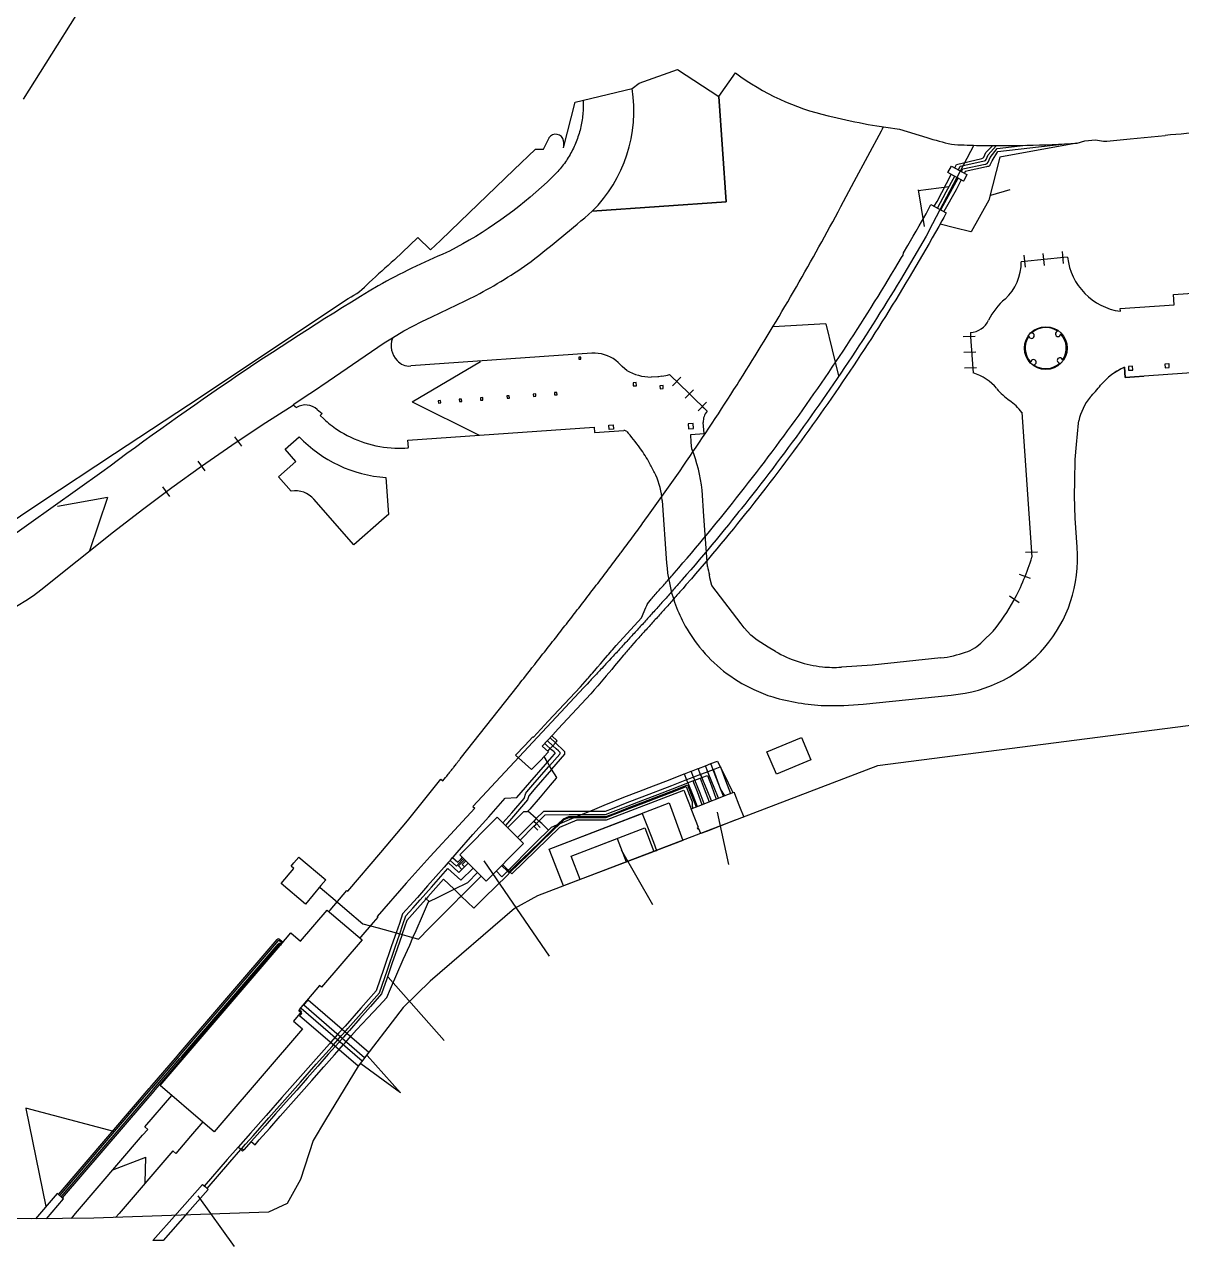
# Model space of a CAD drawing. Extents: x 833948 to 835387, y 817738 to 818666.
# Drawn here: x 834230.5 to 834667, y 817738.2 to 818199.2 of the extents above; entities that cross this region are included whole.
import ezdxf

# ---------------------------------------------------------------- set-up
doc = ezdxf.new("R2010")
doc.units = 0
doc.layers.add('KL6646D_Sht2_dgn', color=7, linetype='Continuous')

msp = doc.modelspace()

# ---------------------------------------------------------------- linework, layer by layer
at = {"layer": 'KL6646D_Sht2_dgn'}
for p, q in [((834252.66, 818207.07), (834242.75, 818191.42)), ((834242.75, 818191.42), (834230.03, 818171.08)), ((834492.44, 818172.01), (834498.76, 818180.93)), ((834438.28, 818169.87), (834459.68, 818175.04)), ((834459.68, 818175.04), (834462.42, 818177.03)), ((834495.22, 818132.31), (834492.44, 818172.01)), ((834433.77, 818152.67), (834438.28, 818169.87)), ((834426.22, 818152.18), (834428.35, 818156.45)), ((834560.52, 818159.72), (834570.88, 818156.56)), ((834647.57, 818156.04), (834660.85, 818157.37)), ((834415.09, 818144.45), (834423.25, 818152.19)), ((834423.25, 818152.19), (834426.22, 818152.18)), ((834627.61, 818154.46), (834630.54, 818155.39)), ((834630.54, 818155.39), (834634.55, 818155.67)), ((834634.55, 818155.67), (834637.58, 818155.15)), ((834394.78, 818124.93), (834415.09, 818144.45)), ((834594.73, 818146.11), (834594.71, 818146.09)), ((834567.6, 818136.64), (834579.31, 818138.06)), ((834567.6, 818136.88), (834569.83, 818123.05)), ((834602.23, 818136.82), (834594.89, 818134.67)), ((834444.63, 818128.77), (834495.22, 818132.31)), ((834387.46, 818117.77), (834394.78, 818124.93)), ((834370.06, 818110.42), (834378.81, 818118.82)), ((834378.81, 818118.82), (834383.63, 818114.16)), ((834383.63, 818114.16), (834387.46, 818117.77)), ((834608.08, 818107.73), (834607.63, 818112.2)), ((834615.27, 818108.35), (834614.82, 818112.82)), ((834622.46, 818109.06), (834622.01, 818113.53)), ((834310.42, 818067.87), (834352.56, 818095.84)), ((834532.79, 818086.3), (834512.9, 818085.17)), ((834532.79, 818086.3), (834537.54, 818066.73)), ((834589.14, 818081.5), (834584.64, 818081.34)), ((834589.35, 818075.62), (834584.85, 818075.46)), ((834376.75, 818056.84), (834402.46, 818072.08)), ((834589.56, 818069.74), (834585.06, 818069.58)), ((834647.02, 818068.77), (834647.07, 818068.77)), ((834647.07, 818068.77), (834648.56, 818068.87)), ((834662.21, 818071.23), (834660.71, 818071.13)), ((834660.76, 818069.73), (834660.81, 818069.73)), ((834660.81, 818069.73), (834662.31, 818069.83)), ((834297.08, 818058.95), (834310.42, 818067.87)), ((834474.95, 818062.95), (834478.1, 818066.16)), ((834479.77, 818058.23), (834482.92, 818061.44)), ((834264.38, 818037.35), (834297.08, 818058.95)), ((834376.75, 818056.84), (834402.01, 818044.29)), ((834484.59, 818053.51), (834487.74, 818056.72)), ((834312.46, 818040.11), (834309.78, 818043.73)), ((834236.6, 818018.98), (834264.38, 818037.35)), ((834298.68, 818030.82), (834296.01, 818034.44)), ((834285.29, 818021.18), (834282.62, 818024.8)), ((834221.18, 818008.74), (834236.6, 818018.98)), ((834261.79, 818020.81), (834242.94, 818017.43)), ((834261.78, 818020.77), (834255.04, 818000.64)), ((834612.64, 818000.18), (834608.14, 818000.1)), ((834610.03, 817990.2), (834605.8, 817991.75)), ((835046.28, 817983.19), (834552.24, 817919.53)), ((834605.73, 817981.07), (834602.01, 817983.61)), ((834427.85, 817925.09), (834428.85, 817926.16)), ((834430.77, 817928.21), (834428.74, 817930.16)), ((834428.85, 817926.16), (834429.76, 817927.14)), ((834429.76, 817927.14), (834430.77, 817928.21)), ((834427.79, 817920.89), (834430.45, 817923.95)), ((834428.57, 817919.6), (834432.38, 817923.98)), ((834434.21, 817923.92), (834429.34, 817918.32)), ((834552.24, 817919.53), (834424, 817870.53)), ((834429.34, 817918.32), (834428.57, 817919.6)), ((834479.31, 817916.48), (834480.25, 817914.24)), ((834482.92, 817915.27), (834481.99, 817917.52)), ((834485.56, 817916.29), (834484.63, 817918.53)), ((834487.38, 817919.59), (834489.43, 817920.38)), ((834488.25, 817917.32), (834487.38, 817919.59)), ((834490.3, 817918.11), (834488.25, 817917.32)), ((834490.3, 817918.11), (834489.43, 817920.38)), ((834490.37, 817918.14), (834490.3, 817918.11)), ((834490.37, 817918.14), (834492.97, 817919.14)), ((834493.1, 817910.87), (834490.37, 817918.14)), ((834492.97, 817919.14), (834493.16, 817918.77)), ((834482.65, 817913.87), (834483.38, 817914.16)), ((834485.56, 817916.29), (834482.92, 817915.27)), ((834483.38, 817914.16), (834485.32, 817914.91)), ((834485.32, 817914.91), (834486.02, 817915.18)), ((834484.6, 817904.38), (834496.11, 817908.82)), ((834484.6, 817904.38), (834496.11, 817908.82)), ((834494.16, 817908.07), (834493.1, 817910.87)), ((834494.74, 817908.29), (834493.1, 817910.87)), ((834500.24, 817904.25), (834501.81, 817900.2)), ((834500.24, 817904.25), (834501.81, 817900.2)), ((834416.46, 817892.5), (834422.63, 817898.7)), ((834423.56, 817899.63), (834420.42, 817902.4)), ((834423.56, 817899.63), (834422.63, 817898.7)), ((834422.63, 817898.7), (834423.59, 817897.75)), ((834424.57, 817898.74), (834423.56, 817899.63)), ((834423.59, 817897.75), (834424.57, 817898.74)), ((834432.6, 817897.86), (834437.9, 817900.05)), ((834437.9, 817900.05), (834438.87, 817900.45)), ((834438.87, 817900.45), (834440.58, 817901.16)), ((834440.58, 817901.16), (834443.5, 817902.36)), ((834496.17, 817882.28), (834491.96, 817902.06)), ((834417.42, 817891.55), (834422.64, 817896.8)), ((834424.12, 817895.32), (834422.64, 817896.8)), ((834423.59, 817897.75), (834425.07, 817896.27)), ((834431.61, 817897.45), (834432.6, 817897.86)), ((834478.85, 817891.42), (834433.85, 817874.27)), ((834467.57, 817867.18), (834455.71, 817887.79)), ((834390.33, 817883.08), (834391.05, 817883.89)), ((834395.49, 817880.47), (834396.49, 817881.47)), ((834396.49, 817881.47), (834397.84, 817882.82)), ((834428.54, 817847.71), (834403.93, 817883.77)), ((834410.46, 817881.97), (834412.64, 817879.8)), ((834410.81, 817882.32), (834412.99, 817880.15)), ((834412.64, 817879.8), (834412.99, 817880.15)), ((834412.99, 817880.15), (834413.48, 817879.67)), ((834413.48, 817879.67), (834413.76, 817879.39)), ((834395.23, 817870.45), (834402.71, 817877.97)), ((834395.23, 817870.45), (834392.53, 817873)), ((834424, 817870.53), (834415.27, 817865.7)), ((834381.97, 817869.35), (834381.62, 817869.66)), ((834383.12, 817868.34), (834381.97, 817869.35)), ((834415.27, 817865.7), (834383.47, 817838.34)), ((834334.56, 817853.43), (834344.63, 817865.17)), ((834344.63, 817865.17), (834357.82, 817853.86)), ((834326.95, 817851.81), (834330.98, 817856.5)), ((834330.98, 817856.5), (834334.56, 817853.43)), ((834370.68, 817856.54), (834372.03, 817856.17)), ((834281.66, 817798.97), (834326.95, 817851.81)), ((834357.82, 817853.86), (834342.54, 817836.05)), ((834372.03, 817856.17), (834372.9, 817855.93)), ((834388.86, 817815.89), (834367.68, 817839.89)), ((834383.47, 817838.34), (834373.34, 817828.35)), ((834341.83, 817836.66), (834334.07, 817827.61)), ((834342.54, 817836.05), (834341.83, 817836.66)), ((834334.98, 817826.83), (834331.92, 817823.25)), ((834334.07, 817827.61), (834334.98, 817826.83)), ((834373.34, 817828.35), (834356.31, 817806.2)), ((834335.3, 817820.35), (834304.88, 817784.88)), ((834331.92, 817823.25), (834335.3, 817820.35)), ((834356.31, 817806.2), (834344, 817785.99)), ((834372.38, 817796.25), (834357.32, 817807.15)), ((834372.38, 817796.25), (834359.79, 817810.28)), ((834298.7, 817784.35), (834281.66, 817798.97)), ((834286.01, 817795.24), (834282.8, 817791.5)), ((834230.89, 817790.58), (834264.07, 817781.76)), ((834231, 817790.35), (834238.57, 817753.33)), ((834302, 817781.52), (834298.7, 817784.35)), ((834304.88, 817784.88), (834302, 817781.52)), ((834344, 817785.99), (834339.43, 817778.23)), ((834339.43, 817778.23), (834334.62, 817763.54)), ((834312.1, 817774.79), (834311.05, 817775.72)), ((834312.1, 817774.79), (834312.5, 817775.24)), ((834312.5, 817775.24), (834313.17, 817774.64)), ((834316.01, 817777.86), (834313.17, 817774.64)), ((834276.07, 817771.77), (834263.72, 817766.98)), ((834276.07, 817771.88), (834275.84, 817762.29)), ((834334.62, 817763.54), (834329.52, 817754.39)), ((834243.29, 817757.83), (834244.73, 817756.6)), ((834309.76, 817738.21), (834295.99, 817757.33)), ((834322.54, 817751.13), (834256.69, 817748.88)), ((834329.52, 817754.39), (834322.54, 817751.13)), ((834232.99, 817748.66), (834202.74, 817748.84)), ((834256.69, 817748.88), (834232.99, 817748.66))]:
    msp.add_line(p, q, dxfattribs=at)
for points in [[(834462.42, 818177.03), (834476.86, 818182.29), (834492.44, 818172.01)], [(834441.26, 818170.59), (834441.28, 818169.93), (834441.29, 818169.26), (834441.29, 818168.6), (834441.28, 818167.93), (834441.25, 818167.27), (834441.21, 818166.61), (834441.16, 818165.94), (834441.1, 818165.28), (834441.03, 818164.62), (834440.95, 818163.96), (834440.85, 818163.3), (834440.75, 818162.64), (834440.63, 818161.99), (834440.5, 818161.34), (834440.36, 818160.69), (834440.21, 818160.04), (834440.05, 818159.39), (834439.87, 818158.75), (834439.69, 818158.11), (834439.49, 818157.48), (834439.28, 818156.85), (834439.07, 818156.22), (834438.84, 818155.59), (834438.6, 818154.97), (834438.34, 818154.36), (834438.08, 818153.75), (834437.81, 818153.14), (834437.53, 818152.54), (834437.23, 818151.94), (834436.93, 818151.35), (834436.62, 818150.76), (834436.29, 818150.18), (834435.96, 818149.61), (834435.61, 818149.04), (834435.26, 818148.47), (834434.89, 818147.92), (834434.52, 818147.37), (834434.14, 818146.82), (834433.74, 818146.29), (834433.34, 818145.76), (834432.93, 818145.23), (834432.51, 818144.72), (834432.08, 818144.21), (834431.64, 818143.71), (834431.64, 818143.71), (834429.64, 818141.72), (834427.6, 818139.77), (834425.53, 818137.85), (834423.42, 818135.97), (834421.29, 818134.13), (834419.12, 818132.32), (834416.91, 818130.55), (834414.68, 818128.82), (834412.42, 818127.13), (834410.13, 818125.48), (834407.81, 818123.87), (834405.46, 818122.3), (834403.09, 818120.77), (834400.69, 818119.28), (834398.26, 818117.84), (834395.81, 818116.44), (834393.34, 818115.08), (834390.84, 818113.76), (834389.73, 818113.2)], [(834492.44, 818172.01), (834495.22, 818132.31), (834444.63, 818128.77)], [(834345.31, 817864.58), (834345.75, 817865.1), (834352.1, 817872.5), (834352.41, 817872.24), (834364.92, 817886.84), (834374.96, 817898.85), (834387.58, 817914.54), (834388.34, 817913.88), (834389.32, 817915.12), (834389.47, 817915.31), (834389.62, 817915.5), (834389.77, 817915.69), (834390.37, 817916.45), (834390.52, 817916.64), (834390.67, 817916.83), (834390.97, 817917.21), (834391.12, 817917.4), (834391.42, 817917.78), (834391.57, 817917.97), (834391.86, 817918.35), (834392.01, 817918.54), (834392.16, 817918.73), (834392.31, 817918.92), (834392.46, 817919.11), (834392.91, 817919.68), (834393.06, 817919.87), (834393.36, 817920.24), (834393.51, 817920.44), (834393.81, 817920.81), (834393.96, 817921.01), (834394.11, 817921.2), (834394.26, 817921.39), (834394.41, 817921.58), (834394.56, 817921.77), (834394.71, 817921.96), (834394.86, 817922.15), (834416.84, 817950.05), (834417.24, 817950.54), (834417.76, 817951.2), (834418.28, 817951.86), (834418.8, 817952.52), (834419.84, 817953.85), (834420.36, 817954.51), (834420.88, 817955.17), (834421.4, 817955.83), (834421.92, 817956.49), (834422.96, 817957.82), (834423.48, 817958.48), (834424, 817959.14), (834424.52, 817959.8), (834425.05, 817960.46), (834425.56, 817961.12), (834426.08, 817961.79), (834426.6, 817962.45), (834427.12, 817963.11), (834427.64, 817963.77), (834428.16, 817964.43), (834428.68, 817965.1), (834429.2, 817965.76), (834429.72, 817966.42), (834430.24, 817967.08), (834430.76, 817967.75), (834431.28, 817968.41), (834431.79, 817969.07), (834432.31, 817969.73), (834432.83, 817970.4), (834433.35, 817971.06), (834433.86, 817971.72), (834434.38, 817972.39), (834434.9, 817973.05), (834435.41, 817973.71), (834435.93, 817974.38), (834436.45, 817975.04), (834436.96, 817975.7), (834437.48, 817976.37), (834437.99, 817977.03), (834438.51, 817977.7), (834439.02, 817978.36), (834439.54, 817979.03), (834440.05, 817979.69), (834440.57, 817980.36), (834441.08, 817981.02), (834441.6, 817981.69), (834442.11, 817982.35), (834442.62, 817983.02), (834443.13, 817983.69), (834443.65, 817984.35), (834444.16, 817985.02), (834444.67, 817985.69), (834445.18, 817986.35), (834445.69, 817987.02), (834446.2, 817987.69), (834446.71, 817988.35), (834447.22, 817989.02), (834447.73, 817989.69), (834448.24, 817990.36), (834448.75, 817991.03), (834449.26, 817991.7), (834449.77, 817992.37), (834450.27, 817993.03), (834450.78, 817993.7), (834451.29, 817994.37), (834451.79, 817995.04), (834452.3, 817995.72), (834452.81, 817996.39), (834453.31, 817997.06), (834453.81, 817997.73), (834454.32, 817998.4), (834454.82, 817999.07), (834455.33, 817999.74), (834455.52, 818000), (834455.83, 818000.42), (834456.33, 818001.09), (834456.83, 818001.76), (834457.33, 818002.44), (834457.83, 818003.11), (834458.34, 818003.78), (834458.84, 818004.46), (834459.33, 818005.13), (834459.83, 818005.81), (834460.33, 818006.48), (834460.83, 818007.16), (834461.33, 818007.84), (834461.82, 818008.51), (834462.32, 818009.19), (834462.81, 818009.87), (834463.31, 818010.55), (834463.8, 818011.22), (834464.3, 818011.9), (834464.79, 818012.58), (834465.29, 818013.26), (834466.55, 818015.01), (834467.81, 818016.77), (834469.07, 818018.52), (834470.33, 818020.28), (834471.58, 818022.04), (834472.83, 818023.81), (834474.07, 818025.58), (834475.31, 818027.35), (834476.54, 818029.12), (834477.78, 818030.89), (834479, 818032.67), (834480.23, 818034.45), (834481.45, 818036.24), (834482.66, 818038.02), (834483.88, 818039.81), (834485.09, 818041.6), (834486.29, 818043.4), (834487.49, 818045.19), (834488.69, 818046.99), (834489.88, 818048.79), (834491.07, 818050.6), (834492.26, 818052.41), (834493.44, 818054.22), (834494.61, 818056.03), (834495.79, 818057.84), (834496.96, 818059.66), (834498.12, 818061.48), (834499.29, 818063.3), (834500, 818064.43), (834500.44, 818065.13), (834501.6, 818066.95), (834502.75, 818068.78), (834503.89, 818070.61), (834505.03, 818072.45), (834506.17, 818074.29), (834507.31, 818076.13), (834508.44, 818077.97), (834509.56, 818079.81), (834510.68, 818081.66), (834511.8, 818083.51), (834512.91, 818085.36), (834514.02, 818087.22), (834515.13, 818089.07), (834516.23, 818090.93), (834517.33, 818092.79), (834518.42, 818094.66), (834519.51, 818096.52), (834520.6, 818098.39), (834521.68, 818100.26), (834522.76, 818102.13), (834523.83, 818104.01), (834524.9, 818105.89), (834525.97, 818107.77), (834527.03, 818109.65), (834528.08, 818111.54), (834529.14, 818113.42), (834530.19, 818115.31), (834531.23, 818117.2), (834532.27, 818119.1), (834533.31, 818120.99), (834534.34, 818122.89), (834535.37, 818124.79), (834536.39, 818126.7), (834537.41, 818128.6), (834538.43, 818130.51), (834539.44, 818132.42), (834540.45, 818134.33), (834543.47, 818140.05), (834553.73, 818159.09), (834554.13, 818159.83), (834554.43, 818160.47), (834554.48, 818160.59), (834554.5, 818160.62)], [(834588.56, 818153.65), (834571.78, 818121.58), (834571.74, 818121.51), (834570.65, 818119.41), (834564.7, 818109.3), (834563.45, 818107.18), (834562.2, 818105.07), (834560.93, 818102.96), (834559.66, 818100.86), (834558.38, 818098.76), (834557.1, 818096.66), (834555.81, 818094.57), (834554.52, 818092.48), (834553.21, 818090.4), (834551.9, 818088.32), (834550.59, 818086.24), (834549.27, 818084.17), (834547.94, 818082.11), (834546.61, 818080.04), (834545.27, 818077.98), (834543.92, 818075.93), (834542.57, 818073.88), (834541.21, 818071.83), (834539.84, 818069.78), (834538.47, 818067.75), (834537.09, 818065.71), (834535.71, 818063.68), (834534.32, 818061.65), (834532.92, 818059.63), (834531.52, 818057.61), (834530.11, 818055.6), (834528.69, 818053.59), (834527.27, 818051.59), (834525.85, 818049.59), (834524.41, 818047.59), (834522.97, 818045.6), (834521.53, 818043.61), (834520.07, 818041.63), (834518.62, 818039.65), (834517.15, 818037.68), (834515.68, 818035.71), (834514.21, 818033.74), (834512.73, 818031.78), (834511.24, 818029.83), (834509.74, 818027.88), (834508.24, 818025.93), (834506.74, 818023.99), (834505.23, 818022.05), (834503.71, 818020.12), (834502.19, 818018.19), (834500.88, 818016.55), (834500.66, 818016.27), (834500, 818015.45), (834499.12, 818014.35), (834497.58, 818012.43), (834496.03, 818010.52), (834494.48, 818008.62), (834492.92, 818006.72), (834491.36, 818004.82), (834489.79, 818002.93), (834488.21, 818001.05), (834487.33, 818000), (834486.63, 817999.17), (834485.04, 817997.29), (834483.45, 817995.42), (834481.85, 817993.56), (834480.24, 817991.69), (834478.63, 817989.84), (834478.25, 817989.4), (834477.87, 817988.96), (834477.49, 817988.52), (834477.11, 817988.09), (834476.72, 817987.65), (834476.34, 817987.21), (834475.96, 817986.78), (834475.57, 817986.34), (834475.19, 817985.9), (834474.8, 817985.47), (834474.42, 817985.03), (834474.03, 817984.6), (834473.65, 817984.16), (834473.26, 817983.73), (834472.88, 817983.29), (834472.49, 817982.86), (834472.11, 817982.42), (834471.72, 817981.99), (834471.33, 817981.56), (834470.95, 817981.12), (834470.56, 817980.69), (834470.17, 817980.26), (834469.78, 817979.82), (834469.4, 817979.39), (834469.01, 817978.96), (834468.62, 817978.53), (834468.23, 817978.1), (834467.84, 817977.66), (834467.45, 817977.23), (834467.07, 817976.8), (834466.68, 817976.37), (834466.29, 817975.94), (834465.9, 817975.51), (834465.51, 817975.08), (834465.12, 817974.65), (834464.73, 817974.22), (834464.34, 817973.79), (834463.95, 817973.36), (834463.56, 817972.93), (834463.17, 817972.5), (834462.77, 817972.07), (834462.38, 817971.64), (834461.99, 817971.22), (834461.6, 817970.79), (834461.21, 817970.36), (834460.82, 817969.93), (834460.43, 817969.5), (834460.03, 817969.08), (834459.64, 817968.65), (834459.25, 817968.22), (834458.86, 817967.79), (834458.46, 817967.37), (834458.07, 817966.94), (834457.68, 817966.51), (834457.29, 817966.09), (834456.89, 817965.66), (834456.5, 817965.23), (834456.11, 817964.81), (834455.71, 817964.38), (834455.32, 817963.96), (834454.93, 817963.53), (834454.53, 817963.1), (834454.14, 817962.68), (834453.75, 817962.25), (834453.35, 817961.83), (834452.96, 817961.4), (834452.56, 817960.98), (834452.17, 817960.55), (834451.77, 817960.13), (834450.99, 817959.28), (834450.59, 817958.85), (834450.2, 817958.43), (834449.8, 817958), (834449.41, 817957.58), (834449.01, 817957.15), (834448.23, 817956.31), (834447.83, 817955.88), (834447.44, 817955.46), (834446.65, 817954.61), (834446.25, 817954.19), (834445.86, 817953.76), (834445.46, 817953.34), (834444.67, 817952.49), (834444.28, 817952.07), (834443.88, 817951.64), (834443.49, 817951.22), (834442.7, 817950.37), (834441.91, 817949.53), (834441.51, 817949.1)], [(834627.38, 818154.45), (834626.77, 818154.37), (834598.38, 818149.2), (834594.31, 818132.97), (834587.56, 818121.04), (834587.56, 818121.04), (834587.52, 818121.05), (834581.36, 818122.49), (834575.88, 818123.94)], [(834583.98, 818143.77), (834584.52, 818144.74), (834592.86, 818146.52), (834593.18, 818146.59), (834593.4, 818146.64), (834593.66, 818146.77), (834593.97, 818147.26), (834594.79, 818149.01), (834597.36, 818152.39), (834608.23, 818153.68)], [(834592.39, 818149.2), (834593.19, 818150.93), (834595.72, 818153.57)], [(834593.25, 818148.31), (834594.08, 818150.05), (834596.99, 818153.42), (834598.22, 818153.57)], [(834594.71, 818146.09), (834595.53, 818147.78), (834597.7, 818151.3), (834621.76, 818154.14)], [(834581.39, 818145.17), (834582.04, 818146.41), (834591.59, 818148.72), (834591.87, 818148.83), (834592.18, 818148.98), (834592.38, 818149.2)], [(834582.77, 818144.43), (834583.42, 818145.76), (834591.96, 818147.65), (834592.66, 818147.81), (834593, 818147.97), (834593.25, 818148.31)], [(834573.63, 818130.68), (834574.74, 818132.51), (834580.09, 818142.69)], [(834594.71, 818146.09), (834594.56, 818145.91), (834594.41, 818145.8), (834594.12, 818145.67), (834593.82, 818145.6), (834593.43, 818145.51), (834585.39, 818143.72), (834585.11, 818143.16)], [(834574.95, 818129.96), (834578.12, 818136.05), (834581.42, 818141.97)], [(834576.09, 818129.33), (834576.23, 818129.57), (834582.64, 818141.31)], [(834583.83, 818140.67), (834581.89, 818136.88), (834577.28, 818128.67)], [(834624.01, 818111.43), (834622.51, 818111.32), (834622.51, 818111.32), (834607.7, 818109.81), (834606.52, 818109.73)], [(834643.93, 818091.03), (834643.86, 818092.05), (834664.19, 818093.47), (834663.92, 818097.31), (834848.95, 818110.25)], [(834369.26, 818080.97), (834373.53, 818083.69), (834380.36, 818087.15), (834384.12, 818088.99)], [(834587.31, 818082.99), (834587.41, 818081.46), (834588.29, 818069.42), (834588.4, 818067.82)], [(834902.33, 818084.21), (834862.83, 818081.45), (834862.96, 818079.58), (834858.8, 818079.29), (834858.82, 818079.09), (834842.25, 818077.94), (834842.24, 818078.13), (834837.63, 818077.81), (834837.51, 818079.48), (834722.54, 818071.44), (834722.65, 818069.92), (834697.75, 818068.18), (834697.64, 818069.7), (834645.68, 818066.07), (834645.41, 818069.94)], [(834369.28, 818080.9), (834366.2, 818079), (834361.37, 818075.7), (834345.05, 818064.6), (834339.07, 818060.51), (834338.17, 818059.9), (834331.84, 818055.69), (834333.13, 818054.74)], [(834444.49, 818075.18), (834376.24, 818070.41)], [(834454.46, 818071.75), (834453.55, 818072.5)], [(834457.67, 818068.7), (834456.9, 818069.28), (834455.97, 818070.23)], [(834645.41, 818069.94), (834645.68, 818066.07), (834652.73, 818066.56)], [(834648.56, 818068.87), (834648.61, 818068.88), (834648.52, 818070.27), (834646.92, 818070.16), (834647.02, 818068.77)], [(834660.71, 818071.13), (834660.66, 818071.12), (834660.76, 818069.73)], [(834662.31, 818069.83), (834662.36, 818069.84), (834662.26, 818071.23), (834662.21, 818071.23)], [(834470.91, 818066.5), (834469.75, 818066.34), (834469.45, 818066.3), (834466.85, 818066.21)], [(834487.97, 818053.34), (834487.59, 818053.71), (834486.15, 818055.12), (834487.59, 818053.71), (834476.53, 818064.56), (834475.1, 818065.96), (834473.82, 818067.22)], [(834236.67, 817985.99), (834264.03, 818007.84), (834274.98, 818016.3), (834286.06, 818024.57), (834297.29, 818032.64), (834308.66, 818040.52), (834320.17, 818048.2), (834331.8, 818055.67), (834331.81, 818055.68)], [(834340.93, 818053.98), (834342.76, 818052.43), (834341.97, 818051.72), (834342.77, 818052.42), (834341.97, 818051.72), (834343.42, 818050.46)], [(834606.7, 818052.92), (834606.83, 818051.09), (834610.37, 818000.16), (834610.55, 817998.31)], [(834375.18, 818039.53), (834375.19, 818039.69), (834375.31, 818039.7), (834375.12, 818042.47), (834375.12, 818042.47), (834445.37, 818047.38), (834445.51, 818045.27), (834456.63, 818046.03)], [(834457.69, 818045.64), (834458.26, 818045.01)], [(834482.21, 818039.18), (834482.04, 818041.59), (834481.83, 818044.59), (834486.84, 818044.94), (834486.54, 818049.09)], [(834627.6, 818002), (834626.83, 818013.04), (834626.59, 818021.42), (834626.66, 818027.13), (834626.82, 818035.15), (834627.32, 818040.83), (834628.04, 818048.81), (834628.18, 818049.74)], [(834331.11, 818023.17), (834326.33, 818028.61), (834332.9, 818034.4), (834328.81, 818039.05), (834334.12, 818043.73)], [(834259.67, 818030.29), (834223, 818004.15)], [(834366.83, 818028.38), (834367.8, 818014.43), (834366.16, 818012.98), (834354.77, 818002.96), (834339.68, 818020.1)], [(834488.16, 817994.76), (834486.81, 818013.76), (834486.09, 818023.55)], [(834471.06, 818019.7), (834472.71, 817995.99)], [(834513.76, 817962.71), (834511.07, 817964.33), (834506.92, 817966.96), (834504.52, 817968.83), (834501.97, 817971.61), (834500.79, 817973.17), (834489.81, 817987.63), (834488.96, 817990.54), (834488.84, 817991.57)], [(834595.93, 817970.42), (834591.91, 817966.46)], [(834576.21, 817960.28), (834550.31, 817957.58), (834538.63, 817956.76)], [(834441.51, 817949.1), (834399.64, 817904.2), (834400.4, 817903.55), (834394.18, 817896.88), (834383.53, 817885.36), (834374.46, 817875.29), (834363.51, 817862.72), (834363.82, 817862.46), (834362.05, 817860.4), (834357.42, 817855.01), (834357.02, 817854.54)], [(834546.82, 817942.88), (834580.1, 817946.27)], [(834430.77, 817928.21), (834431.44, 817928.93), (834429.36, 817930.84)], [(834426.76, 817927.99), (834427.7, 817927.14), (834428.85, 817926.16)], [(834429.76, 817927.14), (834427.8, 817928.96), (834427.72, 817929.05)], [(834428.85, 817926.16), (834429.47, 817925.62), (834429.99, 817925.19), (834430.34, 817924.7), (834430.5, 817924.38), (834430.53, 817924.12), (834430.45, 817923.94)], [(834432.38, 817923.99), (834432.51, 817924.26), (834432.53, 817924.53), (834432.37, 817924.81), (834431.98, 817925.22), (834431.04, 817925.94), (834429.76, 817927.14)], [(834434.21, 817923.92), (834434.28, 817924.06), (834434.33, 817924.44), (834434.27, 817924.78), (834433.07, 817926.16), (834431.65, 817927.37), (834430.77, 817928.21)], [(834427.79, 817920.89), (834426.49, 817923.03), (834426.46, 817923.06)], [(834489.43, 817920.38), (834491.88, 817921.33), (834492.97, 817919.14)], [(834391.98, 817884.94), (834392.14, 817885.12), (834393.69, 817886.87), (834399.66, 817893.61), (834405.62, 817900.35), (834411.84, 817907.37), (834416.23, 817907.67), (834421.14, 817913.27), (834427.06, 817920.05), (834427.79, 817920.89)], [(834410.9, 817898.04), (834414.33, 817901.87), (834418.93, 817907.28), (834419.55, 817909.19), (834420.03, 817909.76), (834422.26, 817912.33), (834428.15, 817919.13), (834428.57, 817919.6)], [(834429.34, 817918.32), (834429.25, 817918.22), (834423.38, 817911.4), (834420.68, 817908.26), (834420.18, 817906.71), (834411.94, 817897)], [(834428.57, 817919.6), (834428.56, 817919.61), (834427.79, 817920.89)], [(834431.25, 817915.16), (834431.25, 817915.16), (834429.34, 817918.32)], [(834443.5, 817902.36), (834445.64, 817903.25), (834449.14, 817904.69), (834456.61, 817907.72), (834462.21, 817909.88), (834467.81, 817912.04), (834473.41, 817914.2), (834479.31, 817916.48)], [(834479.31, 817916.48), (834479.46, 817916.53), (834481.99, 817917.52)], [(834481.99, 817917.52), (834482.12, 817917.57), (834484.63, 817918.53)], [(834484.63, 817918.53), (834484.79, 817918.6), (834487.38, 817919.59)], [(834488.25, 817917.32), (834487.2, 817916.92), (834485.56, 817916.29)], [(834492.27, 817907.34), (834490.69, 817911.41), (834488.39, 817916.96), (834488.25, 817917.32)], [(834493.1, 817910.87), (834493.08, 817910.91), (834490.45, 817917.73), (834490.3, 817918.11)], [(834492.97, 817919.14), (834493.01, 817919.16), (834493.16, 817918.77)], [(834493.16, 817918.77), (834494.99, 817914.02), (834496.84, 817909.1), (834496.86, 817909.06)], [(834493.16, 817918.77), (834494.52, 817916.04), (834497.38, 817910.31), (834497.72, 817909.44)], [(834431.25, 817915.16), (834431.08, 817914.94), (834428.84, 817912.31), (834424.96, 817907.74), (834421.07, 817903.16), (834420.42, 817902.4)], [(834438.87, 817900.45), (834441.14, 817900.46), (834447.14, 817900.47), (834449.85, 817900.48), (834452.87, 817901.64), (834458.47, 817903.8), (834464.07, 817905.96), (834469.67, 817908.12), (834475.27, 817910.28), (834480.6, 817912.34), (834481.97, 817908.79), (834483.82, 817904.07)], [(834440.58, 817901.16), (834441.09, 817901.16), (834447.09, 817901.17), (834449.72, 817901.18), (834452.58, 817902.28), (834458.17, 817904.44), (834463.77, 817906.6), (834469.37, 817908.75), (834474.97, 817910.91), (834480.72, 817913.13)], [(834480.25, 817914.24), (834474.54, 817912.03), (834463.34, 817907.72), (834457.74, 817905.56), (834452.14, 817903.4), (834449.5, 817902.38), (834447.09, 817902.37), (834443.5, 817902.36)], [(834482.92, 817915.27), (834481.6, 817914.76), (834480.25, 817914.24)], [(834480.25, 817914.24), (834480.38, 817913.94), (834480.72, 817913.13)], [(834480.72, 817913.13), (834481.25, 817913.34), (834482.65, 817913.87)], [(834480.72, 817913.13), (834482.67, 817908.44), (834484.27, 817904.25)], [(834482.65, 817913.87), (834484.2, 817909.86), (834486.06, 817904.94)], [(834483.38, 817914.16), (834483.04, 817914.98), (834482.92, 817915.27)], [(834486.94, 817905.28), (834485.41, 817909.29), (834483.38, 817914.16)], [(834485.32, 817914.91), (834486.87, 817910.89), (834488.79, 817905.99)], [(834486.02, 817915.18), (834485.7, 817915.97), (834485.56, 817916.29)], [(834486.02, 817915.18), (834488.08, 817915.97), (834489.62, 817911.96), (834491.47, 817907.03)], [(834489.6, 817906.31), (834488, 817910.42), (834486.02, 817915.18)], [(834413.76, 817879.39), (834414.38, 817878.77), (834432.41, 817896.44), (834438.94, 817899.17), (834450.09, 817899.19), (834479.21, 817910.42), (834481.94, 817903.32)], [(834437.9, 817900.05), (834441.15, 817900.06), (834447.15, 817900.07), (834449.93, 817900.08), (834453.02, 817901.27), (834458.62, 817903.43), (834464.22, 817905.59), (834469.81, 817907.75), (834475.41, 817909.9), (834480.15, 817911.73), (834481.38, 817908.55), (834482.36, 817906.04), (834482.34, 817904.37), (834482.63, 817903.62)], [(834496.11, 817908.82), (834498.16, 817909.61), (834498.38, 817909.06)], [(834496.11, 817908.82), (834498.16, 817909.61), (834498.38, 817909.06)], [(834498.38, 817909.06), (834500, 817904.88), (834500.24, 817904.25)], [(834498.38, 817909.06), (834500, 817904.88), (834500.24, 817904.25)], [(834433.85, 817874.27), (834428.44, 817888.11), (834473.72, 817905.54), (834478.85, 817891.42)], [(834485.59, 817894.03), (834484.9, 817895.81), (834484.55, 817895.67), (834484.35, 817896.21), (834484.69, 817896.34), (834482.21, 817902.72), (834481.96, 817903.36), (834484.6, 817904.38)], [(834485.59, 817894.03), (834484.9, 817895.81), (834484.55, 817895.67), (834484.35, 817896.21), (834484.69, 817896.34), (834482.21, 817902.72), (834481.96, 817903.36), (834484.6, 817904.38)], [(834420.42, 817902.4), (834420.27, 817902.22), (834418.69, 817902.22), (834412.72, 817896.22)], [(834443.5, 817902.36), (834441.09, 817902.36), (834434.81, 817902.34), (834426.24, 817902.32), (834423.56, 817899.63)], [(834424.57, 817898.74), (834426.95, 817901.12), (834435.99, 817901.14), (834440.58, 817901.16)], [(834428.11, 817895.34), (834425.62, 817897.81), (834424.57, 817898.74)], [(834433.92, 817874.3), (834433.85, 817874.27), (834433.84, 817874.3), (834433.1, 817876.19), (834428.44, 817888.11), (834463.51, 817901.61), (834465.51, 817896.49), (834467.76, 817890.74), (834468.95, 817887.68), (834468.97, 817887.66)], [(834431.61, 817897.45), (834433.82, 817899.62), (834435.86, 817900.44), (834438.87, 817900.45)], [(834432.6, 817897.86), (834434.05, 817899.28), (834435.94, 817900.04), (834437.9, 817900.05)], [(834501.81, 817900.2), (834501.39, 817900.04), (834500, 817899.52), (834499.71, 817899.41), (834498.63, 817899), (834487.73, 817894.84), (834485.59, 817894.03)], [(834412.99, 817880.15), (834413.82, 817880.98), (834415.42, 817882.58), (834419.65, 817886.84), (834423.88, 817891.09), (834428.11, 817895.34)], [(834413.48, 817879.67), (834416.65, 817882.78), (834420.93, 817886.98), (834425.22, 817891.18), (834429.5, 817895.38), (834431.61, 817897.45)], [(834413.76, 817879.39), (834416.87, 817882.44), (834421.15, 817886.64), (834425.44, 817890.84), (834429.72, 817895.04), (834432.6, 817897.86)], [(834422.64, 817896.8), (834423.33, 817897.49), (834423.59, 817897.75)], [(834428.11, 817895.34), (834429.24, 817896.47), (834431.61, 817897.45)], [(834440.08, 817876.67), (834436.7, 817885.43), (834464.45, 817896.15), (834467.88, 817887.28)], [(834440.08, 817876.67), (834436.7, 817885.43), (834454.05, 817892.13), (834457.46, 817883.3)], [(834391.05, 817883.89), (834391.17, 817884.02), (834391.98, 817884.94)], [(834391.05, 817883.89), (834393.45, 817881.74), (834395.61, 817884.09), (834396.08, 817884.57)], [(834391.98, 817884.94), (834393.91, 817883.23), (834395.16, 817884.5), (834395.65, 817884.99)], [(834395.49, 817880.47), (834394.16, 817881.79), (834396.01, 817883.65), (834396.51, 817884.15)], [(834390.33, 817883.08), (834388.83, 817881.38), (834382.52, 817874.27), (834378.69, 817869.95), (834375.89, 817866.79), (834373.14, 817863.69), (834371.91, 817860.13), (834370.68, 817856.54)], [(834372.03, 817856.17), (834373.24, 817859.67), (834374.37, 817862.97), (834376.93, 817865.86), (834379.74, 817869.02), (834383.99, 817873.82), (834387.49, 817877.76), (834390.22, 817880.85), (834395.08, 817876.37), (834399.68, 817880.99)], [(834390.33, 817883.08), (834394.29, 817879.26), (834395.49, 817880.47)], [(834396.49, 817881.47), (834395.58, 817882.37), (834396.46, 817883.25), (834396.93, 817883.72)], [(834408.41, 817879.91), (834410.6, 817877.74), (834412.64, 817879.8)], [(834412.64, 817879.8), (834413.12, 817879.32), (834413.48, 817879.67)], [(834392.53, 817873), (834388.54, 817876.77), (834386.68, 817874.66), (834382.7, 817870.17), (834381.97, 817869.35)], [(834392.53, 817873), (834397.76, 817875.59), (834401.41, 817879.26)], [(834413.76, 817879.39), (834412.59, 817878.24), (834408.3, 817874.04), (834404.02, 817869.84), (834400.03, 817865.92), (834395.23, 817870.45)], [(834342.04, 817873.69), (834347.62, 817868.93), (834352.19, 817865.04), (834358.1, 817860), (834363.93, 817858.4), (834370.68, 817856.54)], [(834377.04, 817854.8), (834379.09, 817854.23), (834383.12, 817858.28), (834387.35, 817862.53), (834392.96, 817868.17), (834394.64, 817869.85), (834395.23, 817870.45)], [(834383.12, 817868.34), (834386.48, 817870.01), (834391.86, 817872.67), (834392.53, 817873)], [(834381.97, 817869.35), (834378.71, 817865.68), (834374.7, 817861.15), (834373.01, 817856.24), (834372.9, 817855.93)], [(834377.04, 817854.8), (834378.19, 817857.44), (834380.59, 817862.94), (834382.9, 817868.23), (834383.12, 817868.34)], [(834370.68, 817856.54), (834368.99, 817851.62), (834366.06, 817843.11), (834363.16, 817834.67), (834357.4, 817828.15), (834351.44, 817821.41), (834350.82, 817820.71), (834349.11, 817818.78), (834347.68, 817817.15), (834346.02, 817815.28), (834345.48, 817814.67), (834339.52, 817807.92), (834333.56, 817801.18), (834327.6, 817794.44), (834321.64, 817787.69), (834315.68, 817780.95), (834311.05, 817775.72)], [(834243.29, 817757.83), (834271.66, 817790.92), (834277.54, 817797.78), (834277.94, 817798.25), (834288.16, 817810.16), (834288.55, 817810.62), (834325.75, 817854)], [(834326.13, 817853.68), (834288.93, 817810.29), (834288.54, 817809.84), (834278.38, 817797.99), (834277.98, 817797.53), (834272.51, 817791.14), (834243.67, 817757.51)], [(834244.35, 817756.92), (834274.24, 817791.78), (834278.78, 817797.08), (834279.18, 817797.54), (834289.13, 817809.14), (834289.7, 817809.81), (834326.16, 817852.33)], [(834327.22, 817852.41), (834327.37, 817852.29), (834327.04, 817851.91), (834326.89, 817852.03), (834326.81, 817852.08), (834326.71, 817852.09), (834326.62, 817852.07), (834326.54, 817852.01), (834290.13, 817809.54), (834289.46, 817808.76), (834279.62, 817797.29), (834279.23, 817796.83), (834275.37, 817792.34), (834244.73, 817756.6)], [(834312.5, 817775.24), (834313.9, 817776.83), (834316.72, 817780.02), (834322.68, 817786.76), (834328.65, 817793.51), (834334.61, 817800.25), (834340.57, 817806.99), (834346.53, 817813.74), (834347.08, 817814.36), (834348.73, 817816.23), (834350.13, 817817.81), (834351.84, 817819.75), (834352.49, 817820.48), (834358.45, 817827.23), (834364.4, 817833.96), (834367.39, 817842.65), (834370.31, 817851.16), (834372.03, 817856.17)], [(834372.9, 817855.93), (834371.06, 817850.57), (834369.11, 817844.89), (834367.16, 817839.22), (834365.19, 817833.49), (834360.98, 817828.73), (834357.01, 817824.24), (834353.03, 817819.74), (834352.49, 817819.13), (834350.78, 817817.2), (834349.4, 817815.64), (834349.06, 817815.24), (834347.75, 817813.77), (834345.08, 817810.75), (834341.11, 817806.25), (834337.14, 817801.76), (834333.16, 817797.26), (834329.19, 817792.77), (834325.22, 817788.27), (834321.24, 817783.77), (834317.27, 817779.28), (834316.01, 817777.86)], [(834316.01, 817777.86), (834317.44, 817776.6), (834319.04, 817778.41), (834323.02, 817782.91), (834326.99, 817787.4), (834330.96, 817791.9), (834334.94, 817796.4), (834338.91, 817800.89), (834343.45, 817806.02), (834347.42, 817810.52), (834349.18, 817812.51), (834350.83, 817814.38), (834351.39, 817815.01), (834352.17, 817815.89), (834353.87, 817817.82), (834355.77, 817819.97), (834360, 817824.49), (834364.1, 817828.87), (834367.16, 817832.14), (834368.6, 817835.44), (834371, 817840.94), (834373.39, 817846.44), (834375.79, 817851.94), (834377.04, 817854.8)], [(834326.81, 817854.08), (834328.02, 817853.05), (834327.69, 817852.67), (834326.48, 817853.7)], [(834372.9, 817855.93), (834376.42, 817854.97), (834377.04, 817854.8)], [(834248.16, 817748.8), (834249.76, 817750.67), (834275.06, 817780.17), (834276.98, 817782.41), (834275.84, 817783.38), (834286.01, 817795.24)], [(834297.7, 817785.21), (834293.1, 817779.86), (834287.53, 817773.36), (834286.4, 817774.32), (834266.19, 817750.74), (834264.85, 817749.18)], [(834311.05, 817775.72), (834306.89, 817771.01), (834298.32, 817761.05)], [(834299.37, 817760.11), (834307.94, 817770.08), (834312.1, 817774.79)], [(834313.17, 817774.64), (834312.78, 817774.2), (834312.1, 817774.79)], [(834288.08, 817750.85), (834297.63, 817761.65), (834298.72, 817760.69), (834299.8, 817759.73), (834291.97, 817750.87)], [(834243.29, 817757.83), (834242.83, 817758.22), (834234.64, 817748.68)], [(834238.76, 817748.71), (834245.18, 817756.21), (834244.73, 817756.6)], [(834291.97, 817750.87), (834282.78, 817740.47), (834282.45, 817740.47), (834280.84, 817740.46), (834278.89, 817740.45), (834288.08, 817750.85)]]:
    msp.add_lwpolyline(points, dxfattribs=at)
for points in [[(834584.83, 818140.27), (834584.77, 818140.16), (834578.83, 818143.37), (834580.21, 818145.81), (834586.03, 818142.66)], [(834429.79, 817931.3), (834425.81, 817926.96), (834428.14, 817924.82), (834427.87, 817924.54), (834425.21, 817921.74), (834421.75, 817918.12), (834415.68, 817923.56), (834419.22, 817927.22), (834422.21, 817930.45), (834422.56, 817930.39), (834428.07, 817936.41), (834440.24, 817949.31), (834442.88, 817952.37), (834443.25, 817952.8), (834443.63, 817953.24), (834444.39, 817954.12), (834444.77, 817954.56), (834445.53, 817955.43), (834446.28, 817956.31), (834446.66, 817956.75), (834447.79, 817958.07), (834448.55, 817958.94), (834448.93, 817959.38), (834449.68, 817960.26), (834450.44, 817961.14), (834450.82, 817961.58), (834451.57, 817962.46), (834451.95, 817962.9), (834452.33, 817963.34), (834453.72, 817964.96), (834463.29, 817975.37), (834464.86, 817979.31), (834465.2, 817980.05), (834465.32, 817980.47), (834465.87, 817981.16), (834466.58, 817982.03), (834466.87, 817982.43), (834467.26, 817982.86), (834467.64, 817983.3), (834468.03, 817983.73), (834468.42, 817984.16), (834468.8, 817984.59), (834469.19, 817985.02), (834469.57, 817985.45), (834469.95, 817985.89), (834470.34, 817986.32), (834470.72, 817986.75), (834471.11, 817987.19), (834471.49, 817987.62), (834471.87, 817988.05), (834472.25, 817988.49), (834472.64, 817988.92), (834473.02, 817989.36), (834473.4, 817989.79), (834473.78, 817990.23), (834474.16, 817990.66), (834474.54, 817991.1), (834474.92, 817991.53), (834475.54, 817992.23), (834477.29, 817994.25), (834478.88, 817996.1), (834480.48, 817997.96), (834482.06, 817999.82), (834483.64, 818001.69), (834485.21, 818003.56), (834486.78, 818005.44), (834488.35, 818007.32), (834489.9, 818009.2), (834491.45, 818011.09), (834493, 818012.99), (834494.54, 818014.89), (834496.07, 818016.79), (834497.6, 818018.7), (834499.12, 818020.62), (834500.64, 818022.54), (834502.15, 818024.46), (834503.65, 818026.39), (834505.15, 818028.32), (834506.64, 818030.26), (834508.13, 818032.2), (834509.61, 818034.15), (834511.08, 818036.1), (834512.55, 818038.05), (834514.02, 818040.01), (834515.47, 818041.98), (834516.92, 818043.94), (834518.37, 818045.92), (834519.81, 818047.9), (834521.24, 818049.88), (834522.67, 818051.86), (834524.09, 818053.85), (834525.5, 818055.85), (834526.91, 818057.85), (834528.31, 818059.85), (834529.71, 818061.86), (834531.1, 818063.87), (834532.48, 818065.89), (834533.86, 818067.91), (834535.23, 818069.93), (834536.59, 818071.96), (834537.95, 818074), (834539.31, 818076.03), (834540.65, 818078.07), (834541.99, 818080.12), (834543.33, 818082.17), (834544.65, 818084.22), (834545.97, 818086.28), (834547.29, 818088.34), (834548.6, 818090.41), (834549.9, 818092.48), (834551.2, 818094.55), (834552.49, 818096.63), (834553.77, 818098.71), (834555.05, 818100.8), (834556.32, 818102.89), (834557.58, 818104.98), (834558.84, 818107.08), (834560.09, 818109.18), (834561.34, 818111.28), (834561.96, 818112.21), (834562.09, 818113.14), (834563.69, 818115.89), (834565.69, 818119.32), (834566.82, 818121.25), (834568.02, 818123.32), (834570.59, 818127.85), (834572.43, 818131.35), (834578.21, 818128.16), (834577.26, 818126.42), (834576.57, 818125.19), (834575.37, 818123.03), (834574.16, 818120.89), (834572.95, 818118.74), (834571.73, 818116.6), (834570.5, 818114.47), (834569.26, 818112.33), (834568.02, 818110.2), (834566.77, 818108.08), (834565.52, 818105.96), (834564.26, 818103.84), (834562.99, 818101.73), (834561.71, 818099.62), (834560.43, 818097.51), (834559.15, 818095.41), (834557.85, 818093.31), (834556.55, 818091.22), (834555.25, 818089.13), (834553.93, 818087.04), (834552.62, 818084.96), (834551.29, 818082.88), (834549.96, 818080.81), (834548.62, 818078.74), (834547.28, 818076.67), (834545.92, 818074.61), (834544.57, 818072.55), (834543.2, 818070.5), (834541.84, 818068.45), (834540.46, 818066.4), (834539.08, 818064.36), (834537.69, 818062.33), (834536.29, 818060.29), (834534.89, 818058.27), (834533.49, 818056.24), (834532.07, 818054.22), (834530.65, 818052.21), (834529.23, 818050.2), (834527.8, 818048.19), (834526.36, 818046.19), (834524.92, 818044.19), (834523.47, 818042.2), (834522.01, 818040.21), (834520.55, 818038.22), (834519.08, 818036.25), (834517.6, 818034.27), (834516.12, 818032.3), (834514.64, 818030.33), (834513.15, 818028.37), (834511.65, 818026.41), (834510.14, 818024.46), (834507.88, 818021.54), (834505.59, 818018.63), (834504.07, 818016.7), (834502.53, 818014.77), (834500.99, 818012.85), (834499.45, 818010.93), (834497.9, 818009.01), (834496.34, 818007.1), (834494.77, 818005.19), (834493.21, 818003.29), (834491.63, 818001.4), (834490.05, 817999.51), (834488.46, 817997.62), (834486.87, 817995.74), (834485.27, 817993.86), (834483.67, 817991.99), (834482.06, 817990.12), (834480.02, 817987.78), (834478.91, 817986.51), (834478.53, 817986.07), (834478.14, 817985.63), (834477.76, 817985.19), (834477.37, 817984.75), (834476.99, 817984.32), (834476.6, 817983.88), (834476.22, 817983.44), (834475.83, 817983.01), (834475.45, 817982.57), (834475.06, 817982.13), (834474.67, 817981.7), (834474.29, 817981.26), (834473.9, 817980.83), (834473.51, 817980.39), (834473.12, 817979.96), (834472.74, 817979.52), (834472.35, 817979.09), (834471.96, 817978.66), (834471.57, 817978.22), (834471.18, 817977.79), (834470.79, 817977.35), (834470.4, 817976.92), (834470.02, 817976.49), (834469.63, 817976.06), (834469.24, 817975.62), (834468.85, 817975.19), (834468.46, 817974.76), (834468.07, 817974.33), (834467.68, 817973.9), (834467.29, 817973.47), (834466.9, 817973.04), (834466.5, 817972.61), (834466.11, 817972.18), (834465.72, 817971.75), (834465.33, 817971.32), (834464.94, 817970.89), (834464.55, 817970.46), (834464.16, 817970.03), (834463.76, 817969.6), (834463.37, 817969.17), (834462.98, 817968.74), (834462.59, 817968.31), (834462.19, 817967.88), (834461.26, 817966.86), (834459.52, 817964.82), (834459.14, 817964.38), (834458.77, 817963.94), (834458.39, 817963.5), (834458.01, 817963.05), (834457.63, 817962.61), (834457.26, 817962.17), (834456.88, 817961.73), (834456.5, 817961.29), (834455.74, 817960.41), (834455.37, 817959.97), (834453.85, 817958.21), (834453.1, 817957.33), (834452.02, 817955.95), (834449.92, 817953.45), (834449.32, 817952.78), (834446.78, 817949.79), (834445.4, 817948.24), (834444.13, 817946.72), (834431.86, 817933.57)], [(834440.4, 818072.98), (834440.35, 818073.78), (834439.55, 818073.72), (834439.6, 818072.93)], [(834461.35, 818062.94), (834461.27, 818064.14), (834460.07, 818064.06), (834460.16, 818062.86)], [(834423.39, 818058.96), (834423.33, 818059.86), (834422.43, 818059.79), (834422.49, 818058.9)], [(834431.37, 818059.52), (834431.31, 818060.42), (834430.41, 818060.35), (834430.47, 818059.46)], [(834471.37, 818063.04), (834470.17, 818062.96), (834470.26, 818061.76), (834471.45, 818061.85)], [(834387.5, 818056.45), (834387.44, 818057.35), (834386.54, 818057.28), (834386.6, 818056.38)], [(834395.46, 818057), (834395.39, 818057.9), (834394.5, 818057.84), (834394.56, 818056.94)], [(834403.44, 818057.56), (834403.38, 818058.46), (834402.48, 818058.4), (834402.54, 818057.5)], [(834413.41, 818058.26), (834413.35, 818059.16), (834412.45, 818059.1), (834412.52, 818058.2)], [(834450.97, 818048.08), (834452.56, 818048.2), (834452.67, 818046.6), (834451.08, 818046.49)], [(834480.98, 818046.73), (834482.88, 818046.86), (834482.75, 818048.75), (834480.85, 818048.62)], [(834514.11, 817916.38), (834510.56, 817924.81), (834523.55, 817930.28), (834527.1, 817921.84)], [(834527.1, 817921.84), (834514.11, 817916.38), (834510.56, 817924.81), (834523.55, 817930.28)], [(834527.1, 817921.84), (834514.11, 817916.38), (834510.56, 817924.81), (834523.55, 817930.28)], [(834418.71, 817890.26), (834404.6, 817876.09), (834394.68, 817885.96), (834408.79, 817900.14)], [(834433.85, 817874.27), (834433.84, 817874.3), (834433.1, 817876.19), (834428.44, 817888.11), (834463.51, 817901.61), (834465.51, 817896.49), (834467.76, 817890.74), (834468.95, 817887.68), (834468.97, 817887.66)], [(834342.31, 817874.36), (834336.43, 817867.41), (834327.27, 817875.15), (834332.11, 817880.88), (834331.12, 817881.72), (834331.63, 817882.33), (834332.14, 817882.94), (834334.02, 817885.16), (834344.18, 817876.57)], [(834337.54, 817831.24), (834360.39, 817811.51), (834358.8, 817809.44), (834335.85, 817829.27)], [(834334.88, 817828.14), (834357.89, 817808.25), (834356.31, 817806.2), (834334.26, 817825.22), (834335.08, 817826.17), (834334.03, 817827.15)]]:
    msp.add_lwpolyline(points, close=True, dxfattribs=at)
msp.add_circle((834615.75, 818077.16), 8.07, dxfattribs=at)
for centre, radius, start, end in [((834554.63, 818255.98), 93.56, 233.3323, 257.0696), ((834407.23, 818166.52), 53.14, 314.7362, 9.2288), ((834407.23, 818166.52), 53.14, 314.7362, 9.2288), ((834407.23, 818166.52), 53.14, 314.7362, 9.2288), ((834592.15, 818400.27), 242.63, 256.0606, 262.51), ((834430.87, 818154.83), 3, 9.6335, 147.4294), ((834627.43, 818345.5), 197.22, 253.3371, 256.1286), ((834695.18, 817812.59), 346.48, 90.3791, 95.6874), ((834426.92, 818154.16), 7.01, 347.7014, 9.6331), ((834593.46, 818355.38), 201.79, 266.218, 268.9261), ((834597.65, 818654.02), 500.46, 269.0873, 273.4319), ((834597.99, 818656.97), 503.37, 274.5116, 275.6527), ((834130.47, 818487.86), 477.11, 307.5992, 311.182), ((834556.8, 817893), 286.61, 130.6594, 133.2109), ((834483.92, 817886.12), 245.83, 112.5272, 119.2202), ((834646.97, 818113.93), 23.1, 186.193, 262.444), ((834326.28, 818240.85), 162, 297.4054, 306.0321), ((834587.26, 818109.7), 19.25, 313.2046, 0.0884), ((834338.29, 818123.08), 30.75, 297.6476, 316.4257), ((835007.9, 817034.49), 1245.58, 121.13262, 126.92083), ((834223.58, 818444.34), 389.93, 294.3121, 297.0391), ((834615.94, 818077.02), 24.25, 129.7312, 153.9096), ((834586.64, 818091.32), 8.36, 274.58, 334.2549), ((834610.41, 818081.8), 1, 187.4029, 90.6047), ((834615.75, 818077.16), 7.77, 54.5255, 133.4817), ((834620.39, 818082.49), 1, 97.4023, 0.6048), ((834615.75, 818077.16), 7.77, 324.5256, 43.4817), ((834377.05, 818078.15), 8.25, 160.5583, 223.5935), ((834377.05, 818078.15), 8.25, 160.5583, 223.5935), ((834615.75, 818077.16), 7.77, 144.5256, 223.4816), ((834445.43, 818061.71), 13.5, 53.0294, 93.9969), ((834621.08, 818072.52), 1, 7.4029, 270.6042), ((834376.96, 818077.94), 8.03, 222.9668, 242.7223), ((834375.72, 818077.89), 7.5, 251.0428, 273.9989), ((834447.69, 818063.53), 10.64, 38.9749, 50.5412), ((834467.19, 818085.64), 19.43, 240.6721, 269.0018), ((834611.11, 818071.82), 1, 277.4029, 180.6042), ((834615.75, 818077.16), 7.77, 234.5256, 313.4816), ((834655.64, 818047.09), 25.03, 114.1248, 140.0547), ((834655.64, 818047.09), 25.03, 114.1248, 128.6025), ((834468.8, 818081.31), 14.95, 278.1049, 289.6086), ((834582.89, 818050.13), 18.53, 39.2121, 72.7094), ((834615.91, 818077.32), 24.25, 219.6821, 235.211), ((834602.46, 818089.18), 42.81, 314.4677, 322.5726), ((834336.54, 818049.23), 6.48, 47.2497, 121.7456), ((834588.16, 818038.47), 23.5, 37.922, 53.69), ((834650.28, 818044.62), 22.68, 141.8505, 166.9491), ((834364.55, 818071.64), 29.92, 225.071, 237.5357), ((834492.37, 818049.51), 5.84, 138.9384, 184.0563), ((834371.97, 818082.33), 42.93, 236.8411, 267.6954), ((834456.77, 818044.77), 1.27, 43.3676, 96.2074), ((834369.87, 818077.42), 49.13, 223.2961, 266.45), ((834398.62, 817993.27), 78.96, 35.0786, 40.938), ((834371.93, 818082.25), 42.84, 267.7394, 274.3538), ((834418.23, 818007.19), 54.91, 28.0818, 34.9573), ((834428.52, 818017.52), 57.89, 5.9734, 21.9625), ((834411.4, 818003.06), 62.88, 24.5607, 28.4719), ((834444.4, 818017.85), 26.72, 3.9702, 25.1254), ((834332.62, 818013.88), 9.41, 41.3502, 99.1792), ((834194.5, 818038.31), 67.2, 214.9376, 308.8661), ((834575.98, 817997.89), 51.78, 274.5593, 4.5513), ((834529.61, 818000), 57.03, 184.0301, 199.1636), ((834528.92, 818001.7), 41.35, 189.6656, 194.1917), ((834524.81, 818024.58), 89.67, 331.578, 342.9677), ((834529.35, 817999.94), 56.77, 199.1926, 207.7446), ((834533.8, 818020.68), 79.92, 321.0296, 330.9679), ((834529.4, 817999.97), 56.83, 207.7461, 218.9128), ((834528.67, 817999.24), 55.8, 218.8009, 231.8934), ((834536.39, 818001.88), 45.24, 239.9811, 263.7599), ((834580.98, 817976.78), 15.03, 287.2473, 316.6628), ((834571.43, 818001.71), 41.71, 276.5809, 289.6215), ((834528.02, 817997.85), 54.31, 231.5278, 245.5932), ((834536.23, 818012), 55.3, 265.0665, 272.4879), ((834525.4, 817987.8), 44.11, 243.2989, 253.3926), ((834536.22, 818026.48), 84.27, 253.8571, 267.2688), ((834534.95, 818059.3), 117.03, 268.6601, 275.8248), ((834326.32, 817853.51), 0.75, 49.387, 139.3839), ((834326.32, 817853.52), 0.246, 48.542, 138.5327), ((834326.73, 817851.84), 0.75, 49.3882, 139.3884)]:
    msp.add_arc(centre, radius, start, end, dxfattribs=at)

doc.saveas('drawing.dxf')
